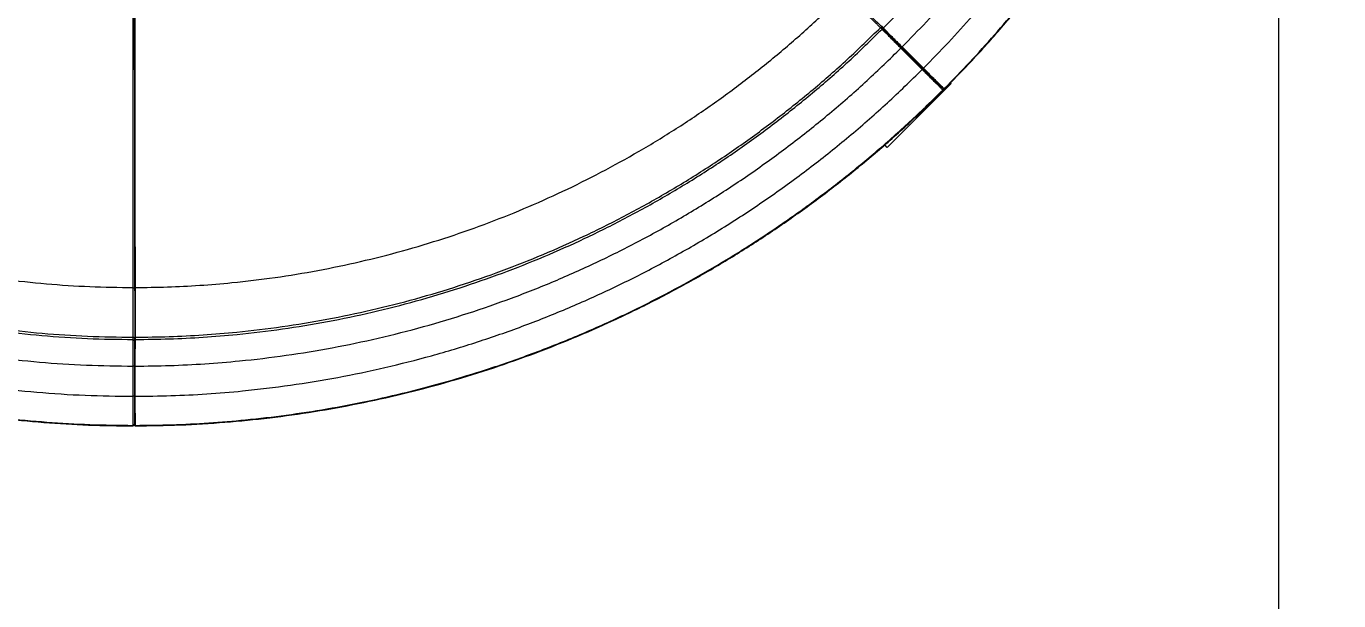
# Model space of a CAD drawing. Header units: millimetres. Extents: x -8083 to 6576, y -6691 to 5601.
# Drawn here: x 4246 to 5117, y -2485 to -2104 of the extents above; entities that cross this region are included whole.
import ezdxf

# ---------------------------------------------------------------- set-up
doc = ezdxf.new("R2010")
doc.units = ezdxf.units.MM
for name, color, linetype in [('DIKOM_ОБЪЕКТ', 7, 'Continuous'), ('DIKOM_РАЗМЕР_ЗОНА', 7, 'Continuous'), ('DIKOM_РАЗМЕР_ОБЪЕКТА', 7, 'Continuous')]:
    doc.layers.add(name, color=color, linetype=linetype)
doc.styles.add('style1', font='arial.ttf', dxfattribs={"width": 0.8})
doc.dimstyles.new('1-50', dxfattribs={"dimtxt": 300, "dimasz": 200, "dimexe": 100, "dimexo": 0, "dimgap": 100, "dimtad": 1, "dimtxsty": 'style1', "dimcen": 200, "dimclrd": 7, "dimclre": 7, "dimclrt": 7, "dimadec": 1, "dimazin": 2, "dimtfac": 1, "dimtmove": 0, "dimatfit": 2, "dimfxl": 0, "dimlwd": 25, "dimlwe": 18, "dimarcsym": 0})

# ---------------------------------------------------------------- blocks, each defined once
blk = doc.blocks.new('*D10')
at = {"layer": 'Defpoints', "color": 0, "transparency": 16777216}
for p in [(-4711.62, -59.88), (5076.72, -1609.88), (5076.72, -5900.19)]:
    blk.add_point(p, dxfattribs=at)
at = {"layer": 'DIKOM_РАЗМЕР_ОБЪЕКТА', "color": 7, "lineweight": 18, "transparency": 16777216}
for p, q in [((-4711.62, -59.88), (-4711.62, -6000.19)), ((5076.72, -1609.88), (5076.72, -6000.19))]:
    blk.add_line(p, q, dxfattribs=at)
at = {"layer": 'DIKOM_РАЗМЕР_ОБЪЕКТА', "color": 7, "lineweight": 25, "transparency": 16777216}
blk.add_line((-4511.62, -5900.19), (4876.72, -5900.19), dxfattribs=at)
at = {"layer": 'DIKOM_РАЗМЕР_ОБЪЕКТА', "color": 7, "transparency": 16777216}
for points in [[(-4511.62, -5866.86), (-4511.62, -5933.52), (-4711.62, -5900.19)], [(4876.72, -5866.86), (4876.72, -5933.52), (5076.72, -5900.19)]]:
    blk.add_solid(points, dxfattribs=at)
at = {"layer": 'DIKOM_РАЗМЕР_ОБЪЕКТА', "color": 7, "transparency": 16777216, "insert": (410.05, -5647.02), "char_height": 300, "attachment_point": 5, "style": 'style1'}
blk.add_mtext('10000', dxfattribs=at)
blk = doc.blocks.new('*D11')
at = {"layer": 'Defpoints', "color": 0, "transparency": 16777216}
for p in [(6576.35, -1609.88), (-6319.96, -3354.06), (6576.35, -6591.4)]:
    blk.add_point(p, dxfattribs=at)
at = {"layer": 'DIKOM_РАЗМЕР_ЗОНА', "color": 7, "lineweight": 18, "transparency": 16777216}
for p, q in [((6576.35, -1609.88), (6576.35, -6691.4)), ((-6319.96, -3354.06), (-6319.96, -6691.4))]:
    blk.add_line(p, q, dxfattribs=at)
at = {"layer": 'DIKOM_РАЗМЕР_ЗОНА', "color": 7, "lineweight": 25, "transparency": 16777216}
blk.add_line((-6119.96, -6591.4), (6376.35, -6591.4), dxfattribs=at)
at = {"layer": 'DIKOM_РАЗМЕР_ЗОНА', "color": 7, "transparency": 16777216}
for points in [[(-6119.96, -6558.07), (-6119.96, -6624.73), (-6319.96, -6591.4)], [(6376.35, -6558.07), (6376.35, -6624.73), (6576.35, -6591.4)]]:
    blk.add_solid(points, dxfattribs=at)
at = {"layer": 'DIKOM_РАЗМЕР_ЗОНА', "color": 7, "transparency": 16777216, "insert": (182.55, -6338.13), "char_height": 300, "attachment_point": 5, "style": 'style1'}
blk.add_mtext('13000', dxfattribs=at)

msp = doc.modelspace()

# ---------------------------------------------------------------- linework, layer by layer
at = {"layer": 'DIKOM_ОБЪЕКТ', "color": 7, "linetype": 'Continuous', "lineweight": 15}
for p, q in [((4813.739, -2105.352), (4812.602, -2105.413)), ((4813.682, -2106.493), (4812.602, -2105.413)), ((4813.552, -2104.461), (4814.63, -2105.541)), ((4814.658, -2106.44), (4813.682, -2106.493)), ((4826.709, -2118.474), (4826.187, -2118.998)), ((4840.329, -2133.141), (4826.187, -2118.998)), ((4840.853, -2132.615), (4840.329, -2133.141)), ((4859.593, -2142.386), (4817.167, -2184.812)), ((4854.02, -2145.758), (4853.965, -2146.776)), ((4854.223, -2147.034), (4853.965, -2146.776)), ((4859.144, -2141.937), (4859.593, -2142.386)), ((4817.167, -2184.812), (4815.431, -2183.077)), ((4317.07, -2312.196), (4317.07, -2310.669)), ((4317.918, -2311.43), (4317.07, -2310.669)), ((4317.762, -2312.817), (4317.07, -2312.196)), ((4318.416, -2310.668), (4318.414, -2312.194)), ((4317.72, -2329.88), (4317.07, -2329.882)), ((4317.07, -2349.882), (4317.07, -2329.882)), ((4317.81, -2329.881), (4318.043, -2329.88)), ((4318.181, -2329.876), (4318.181, -2329.881)), ((4317.822, -2349.88), (4317.07, -2349.882)), ((4318.019, -2368.314), (4317.07, -2369.165)), ((4317.07, -2369.53), (4317.07, -2369.165)), ((4317.912, -2368.731), (4317.912, -2369.105)), ((4318.406, -2369.164), (4318.408, -2369.165)), ((4318.408, -2369.165), (4318.408, -2369.528))]:
    msp.add_line(p, q, dxfattribs=at)
at = {"layer": 'DIKOM_ОБЪЕКТ', "color": 7, "linetype": 'Continuous', "lineweight": 15, "flags": 128}
for points in [[(4826.709, -2118.475), (4833.109, -2124.873), (4840.853, -2132.615)], [(4826.972, -2118.212), (4834.045, -2125.281), (4841.118, -2132.35)], [(4854.253, -2145.874), (4854.374, -2145.994), (4854.518, -2146.139)], [(4854.91, -2145.83), (4855.039, -2145.959), (4855.167, -2146.087)], [(4318.061, -2278.423), (4317.954, -2278.346), (4317.881, -2278.249), (4317.847, -2278.14), (4317.856, -2278.028), (4317.908, -2277.923), (4317.996, -2277.834), (4318.115, -2277.769), (4318.254, -2277.732)], [(4317.81, -2329.881), (4317.811, -2338.93), (4317.812, -2349.88)], [(4317.81, -2329.881), (4317.815, -2329.881), (4317.857, -2329.881), (4317.937, -2329.881), (4318.048, -2329.881), (4318.181, -2329.881)], [(4318.181, -2329.881), (4318.184, -2339.881), (4318.187, -2349.881)], [(4317.813, -2349.88), (4317.818, -2349.881), (4317.861, -2349.881), (4317.942, -2349.881), (4318.054, -2349.881), (4318.187, -2349.881)]]:
    msp.add_lwpolyline(points, dxfattribs=at)
at = {"layer": 'DIKOM_ОБЪЕКТ', "color": 7, "linetype": 'Continuous', "lineweight": 15}
for centre, radius, start, end in [((4813.908, -2104.812), 0.5, 135.367708, 224.719752), ((4662.049, -1953.515), 233.076, 314.947809, 315.039201), ((4861.212, -2152.763), 48.642, 134.903595, 135.179024), ((4762.546, -2053.901), 111.032, 314.851836, 315.044882), ((4318.419, -2311.168), 0.5, 90.359639, 179.719383)]:
    msp.add_arc(centre, radius, start, end, dxfattribs=at)
for points, knots in [([(4814.631, -2105.543), (4819.883, -2100.172), (4830.387, -2089.43), (4845.479, -2072.686), (4861.729, -2053.538), (4878.835, -2031.748), (4896.491, -2007.153), (4913.072, -1981.814), (4928.543, -1955.79), (4942.796, -1929.277), (4955.823, -1902.347), (4967.629, -1875.05), (4978.267, -1847.283), (4987.787, -1818.895), (4996.139, -1789.934), (5003.281, -1760.44), (5009.141, -1730.668), (5013.717, -1700.668), (5016.968, -1670.501), (5019.007, -1640.219), (5019.259, -1619.994), (5019.385, -1609.882)], [0, 0, 0, 0, 0.0409579, 0.0819089, 0.1228708, 0.1778784, 0.2328985, 0.2879058, 0.3429261, 0.3979335, 0.4519712, 0.5059967, 0.5600339, 0.6140598, 0.6691992, 0.7243284, 0.7794665, 0.8345969, 0.8897334, 0.9448657, 1, 1, 1, 1]), ([(4826.972, -2118.212), (4832.379, -2112.687), (4843.193, -2101.636), (4858.727, -2084.407), (4875.426, -2064.733), (4892.981, -2042.371), (4911.081, -2017.156), (4928.08, -1991.18), (4943.941, -1964.5), (4958.553, -1937.32), (4971.908, -1909.711), (4984.011, -1881.728), (4994.917, -1853.261), (5004.676, -1824.158), (5013.239, -1794.468), (5020.561, -1764.231), (5026.568, -1733.71), (5031.26, -1702.954), (5034.592, -1672.027), (5036.683, -1640.983), (5036.941, -1620.249), (5037.07, -1609.882)], [0, 0, 0, 0, 0.0410958, 0.0821844, 0.1232837, 0.1782655, 0.2332596, 0.2882412, 0.3432354, 0.3982171, 0.4522292, 0.5062292, 0.5602411, 0.6142416, 0.6693548, 0.7244581, 0.7795702, 0.8346748, 0.8897853, 0.9448916, 1, 1, 1, 1]), ([(4841.118, -2132.35), (4846.678, -2126.669), (4857.796, -2115.308), (4873.768, -2097.595), (4890.934, -2077.37), (4908.978, -2054.384), (4927.581, -2028.469), (4945.052, -2001.772), (4961.354, -1974.351), (4976.372, -1946.415), (4990.098, -1918.04), (5002.537, -1889.279), (5013.746, -1860.022), (5023.776, -1830.11), (5032.577, -1799.595), (5040.102, -1768.519), (5046.277, -1737.149), (5051.098, -1705.54), (5054.523, -1673.754), (5056.672, -1641.847), (5056.937, -1620.537), (5057.07, -1609.882)], [0, 0, 0, 0, 0.0411084, 0.0822096, 0.1233216, 0.1783011, 0.2332928, 0.2882721, 0.3432638, 0.3982431, 0.4522529, 0.5062507, 0.5602601, 0.6142583, 0.6693692, 0.7244701, 0.7795798, 0.834682, 0.8897901, 0.944894, 1, 1, 1, 1]), ([(4854.908, -2145.831), (4860.597, -2140.016), (4871.972, -2128.386), (4888.316, -2110.256), (4904.725, -2090.922), (4921.053, -2070.276), (4937.197, -2048.291), (4952.541, -2025.738), (4967.065, -2002.649), (4980.75, -1979.054), (4994.344, -1953.548), (5007.636, -1926.07), (5020.399, -1896.56), (5031.901, -1866.54), (5041.758, -1837.144), (5050.107, -1808.486), (5057.088, -1780.642), (5063.013, -1752.558), (5067.87, -1724.267), (5071.661, -1695.815), (5074.353, -1667.238), (5076.041, -1638.581), (5076.249, -1619.448), (5076.354, -1609.882)], [0, 0, 0, 0, 0.0410148, 0.0820225, 0.1230408, 0.1688716, 0.2147115, 0.260547, 0.3063817, 0.3522221, 0.3980526, 0.4520788, 0.5060931, 0.560119, 0.6141338, 0.6623723, 0.710599, 0.758838, 0.807065, 0.8553031, 0.9035319, 0.9517677, 1, 1, 1, 1]), ([(4855.167, -2146.087), (4862.096, -2138.975), (4875.95, -2124.754), (4895.655, -2102.405), (4914.529, -2079.36), (4932.469, -2055.576), (4949.467, -2031.113), (4965.486, -2006.009), (4980.5, -1980.315), (4994.485, -1954.075), (5007.437, -1927.299), (5019.344, -1900.007), (5030.178, -1872.253), (5039.915, -1844.095), (5048.541, -1815.58), (5056.042, -1786.75), (5062.407, -1757.648), (5067.625, -1728.32), (5071.692, -1698.829), (5074.577, -1669.23), (5076.383, -1639.574), (5076.607, -1619.78), (5076.718, -1609.882)], [0, 0, 0, 0, 0.0500351, 0.1000491, 0.1501061, 0.2001341, 0.2501507, 0.3002058, 0.3501776, 0.4000937, 0.4500261, 0.5000463, 0.550122, 0.6001484, 0.6501663, 0.7002268, 0.750247, 0.8002697, 0.8503158, 0.9002492, 0.95012, 1, 1, 1, 1]), ([(4317.07, -2277.733), (4317.071, -2272.365), (4317.071, -2261.597), (4317.072, -2244.252), (4317.071, -2226.063), (4317.071, -2207.034), (4317.071, -2188.43), (4317.071, -2170.432), (4317.071, -2153.198), (4317.071, -2135.536), (4317.071, -2117.482), (4317.071, -2099.059), (4317.071, -2080.297), (4317.071, -2061.233), (4317.071, -2041.905), (4317.071, -2022.339), (4317.071, -2002.565), (4317.07, -1982.622), (4317.071, -1962.572), (4317.071, -1942.448), (4317.07, -1922.26), (4317.07, -1902.015), (4317.07, -1881.75), (4317.071, -1861.524), (4317.07, -1840.814), (4317.07, -1819.659), (4317.07, -1798.108), (4317.07, -1776.773), (4317.07, -1755.492), (4317.07, -1734.316), (4317.071, -1713.245), (4317.071, -1692.492), (4317.07, -1679.019), (4317.07, -1672.282)], [0, 0, 0, 0, 0.0368324, 0.0738788, 0.1109729, 0.148067, 0.1851133, 0.2154903, 0.2458934, 0.2762965, 0.3066733, 0.3370471, 0.3674473, 0.3978473, 0.4282211, 0.4585949, 0.4889949, 0.519395, 0.5497689, 0.5800507, 0.6103325, 0.6407064, 0.6711065, 0.7015067, 0.7318806, 0.7648105, 0.7977739, 0.8307373, 0.8636673, 0.897602, 0.9315367, 0.9657684, 1, 1, 1, 1]), ([(4317.69, -1784.794), (4317.706, -1792.17), (4317.737, -1807.234), (4317.78, -1830.304), (4317.822, -1853.866), (4317.859, -1877.579), (4317.892, -1901.355), (4317.924, -1925.118), (4317.954, -1948.821), (4317.981, -1972.432), (4318.006, -1995.905), (4318.031, -2019.164), (4318.054, -2042.131), (4318.074, -2064.759), (4318.094, -2087.015), (4318.115, -2108.854), (4318.133, -2130.222), (4318.148, -2151.049), (4318.166, -2171.295), (4318.183, -2190.903), (4318.196, -2209.834), (4318.211, -2228.039), (4318.227, -2245.461), (4318.24, -2262.139), (4318.249, -2272.533), (4318.254, -2277.732)], [0, 0, 0, 0, 0.0417234, 0.0852045, 0.1287432, 0.172344, 0.2159446, 0.2594758, 0.3029514, 0.3464746, 0.3900721, 0.4336664, 0.4772067, 0.5206802, 0.5641928, 0.6077809, 0.6513435, 0.6949376, 0.7384996, 0.7820921, 0.8256557, 0.8692443, 0.9128119, 0.9563941, 1, 1, 1, 1]), ([(4317.581, -1806.635), (4317.583, -1808.574), (4317.594, -1818.079), (4317.611, -1835.033), (4317.632, -1857.432), (4317.651, -1879.608), (4317.666, -1901.831), (4317.681, -1923.168), (4317.696, -1943.622), (4317.705, -1958.381), (4317.71, -1968.387), (4317.713, -1973.677), (4317.716, -1979.074), (4317.719, -1984.606), (4317.722, -1990.134), (4317.727, -1999.954), (4317.736, -2015.739), (4317.747, -2037.002), (4317.757, -2059.234), (4317.766, -2080.661), (4317.776, -2101.635), (4317.785, -2122.19), (4317.792, -2142.136), (4317.799, -2161.448), (4317.808, -2180.098), (4317.814, -2198.176), (4317.819, -2213.241), (4317.824, -2225.495), (4317.829, -2234.886), (4317.832, -2241.706), (4317.834, -2246.308), (4317.835, -2249.243), (4317.836, -2252.736), (4317.838, -2256.804), (4317.839, -2261.425), (4317.841, -2266.568), (4317.843, -2272.211), (4317.845, -2276.064), (4317.846, -2278.085)], [0, 0, 0, 0, 0.011382, 0.0558016, 0.09824, 0.1406832, 0.1831368, 0.2255637, 0.2628789, 0.3004731, 0.3104978, 0.3206395, 0.3310519, 0.3417478, 0.3527216, 0.363175, 0.3989297, 0.4450631, 0.4888104, 0.5320902, 0.5754213, 0.6187184, 0.662028, 0.7044661, 0.7468978, 0.7893485, 0.8317736, 0.8566844, 0.8813545, 0.9039392, 0.9103194, 0.9180951, 0.9275474, 0.9386787, 0.9514927, 0.9659853, 0.9821529, 1, 1, 1, 1]), ([(3845.666, -2082.96), (3850.78, -2087.963), (3861.008, -2097.967), (3876.953, -2112.34), (3895.176, -2127.807), (3915.906, -2144.08), (3939.294, -2160.869), (3963.389, -2176.637), (3988.136, -2191.349), (4013.348, -2204.903), (4038.957, -2217.29), (4064.914, -2228.517), (4091.318, -2238.633), (4118.314, -2247.685), (4145.853, -2255.628), (4173.9, -2262.42), (4202.211, -2267.992), (4230.739, -2272.343), (4259.426, -2275.435), (4288.221, -2277.374), (4307.454, -2277.613), (4317.07, -2277.733)], [0, 0, 0, 0, 0.0410103, 0.0820133, 0.1230273, 0.1780249, 0.2330353, 0.2880329, 0.3430433, 0.3980409, 0.4520689, 0.5060848, 0.5601125, 0.6141286, 0.6692582, 0.7243775, 0.7795058, 0.8346265, 0.8897531, 0.9448755, 1, 1, 1, 1]), ([(4318.254, -2277.732), (4325.408, -2277.653), (4339.714, -2277.495), (4361.152, -2276.384), (4384.975, -2274.435), (4411.139, -2271.283), (4439.549, -2266.617), (4467.736, -2260.729), (4495.638, -2253.633), (4523.049, -2245.389), (4549.917, -2236.04), (4576.21, -2225.624), (4602.034, -2214.107), (4627.524, -2201.419), (4652.613, -2187.562), (4677.248, -2172.532), (4701.207, -2156.454), (4724.456, -2139.358), (4746.926, -2121.259), (4768.659, -2102.269), (4782.428, -2088.839), (4789.313, -2082.124)], [0, 0, 0, 0, 0.0410102, 0.0820132, 0.1230272, 0.1780249, 0.2330353, 0.2880327, 0.3430433, 0.3980409, 0.4520689, 0.5060847, 0.5601125, 0.6141285, 0.6692581, 0.7243775, 0.7795057, 0.8346265, 0.8897532, 0.9448755, 1, 1, 1, 1]), ([(4812.602, -2105.413), (4812.478, -2105.289), (4812.228, -2105.04), (4810.91, -2103.72), (4808.957, -2101.769), (4806.351, -2099.163), (4803.061, -2095.872), (4799.096, -2091.907), (4794.561, -2087.373), (4791.067, -2083.878), (4789.313, -2082.124)], [0, 0, 0, 0, 0.1285726, 0.2581493, 0.3798819, 0.5016156, 0.6268852, 0.752155, 0.8756333, 1, 1, 1, 1]), ([(4791.699, -2083.108), (4793.067, -2084.475), (4796.211, -2087.618), (4800.427, -2091.827), (4804.417, -2095.811), (4807.724, -2099.113), (4810.353, -2101.737), (4812.338, -2103.715), (4813.058, -2104.432), (4813.416, -2104.788)], [0, 0, 0, 0, 0.1145231, 0.2632008, 0.4111268, 0.5581032, 0.7051983, 0.8534554, 1, 1, 1, 1]), ([(3822.491, -2106.363), (3827.85, -2111.604), (3838.567, -2122.084), (3855.274, -2137.142), (3874.379, -2153.356), (3896.122, -2170.424), (3920.663, -2188.042), (3945.946, -2204.587), (3971.914, -2220.025), (3998.37, -2234.246), (4025.241, -2247.245), (4052.478, -2259.025), (4080.185, -2269.64), (4108.512, -2279.139), (4137.409, -2287.473), (4166.839, -2294.6), (4196.547, -2300.447), (4226.481, -2305.013), (4256.583, -2308.257), (4286.799, -2310.292), (4306.98, -2310.543), (4317.07, -2310.669)], [0, 0, 0, 0, 0.0409551, 0.0819033, 0.1228622, 0.1778703, 0.2328909, 0.2878988, 0.3429196, 0.3979276, 0.4519658, 0.5059918, 0.5600296, 0.614056, 0.6691959, 0.7243256, 0.7794642, 0.8345954, 0.8897323, 0.9448652, 1, 1, 1, 1]), ([(4318.413, -2312.195), (4325.925, -2312.111), (4340.948, -2311.943), (4363.459, -2310.775), (4388.49, -2308.726), (4415.994, -2305.413), (4445.869, -2300.507), (4475.511, -2294.314), (4504.853, -2286.852), (4533.679, -2278.183), (4561.933, -2268.352), (4589.582, -2257.399), (4616.739, -2245.287), (4643.544, -2231.944), (4669.928, -2217.372), (4695.834, -2201.567), (4721.029, -2184.659), (4745.478, -2166.681), (4769.108, -2147.648), (4791.963, -2127.678), (4806.442, -2113.555), (4813.682, -2106.493)], [0, 0, 0, 0, 0.040958, 0.081909, 0.1228708, 0.1778784, 0.2328985, 0.2879059, 0.3429261, 0.3979335, 0.4519712, 0.5059966, 0.560034, 0.6140598, 0.6691992, 0.7243283, 0.7794664, 0.834597, 0.8897334, 0.9448657, 1, 1, 1, 1]), ([(4318.416, -2310.668), (4325.911, -2310.584), (4340.899, -2310.416), (4363.36, -2309.25), (4388.335, -2307.206), (4415.779, -2303.901), (4445.589, -2299.005), (4475.166, -2292.826), (4504.445, -2285.38), (4533.207, -2276.73), (4561.4, -2266.92), (4588.989, -2255.99), (4616.087, -2243.905), (4642.834, -2230.591), (4669.16, -2216.051), (4695.01, -2200.28), (4720.151, -2183.408), (4744.547, -2165.47), (4768.125, -2146.478), (4790.93, -2126.551), (4805.378, -2112.459), (4812.602, -2105.413)], [0, 0, 0, 0, 0.0409551, 0.0819032, 0.1228622, 0.1778703, 0.232891, 0.2878989, 0.3429195, 0.3979276, 0.4519658, 0.5059919, 0.5600297, 0.614056, 0.6691958, 0.7243256, 0.7794643, 0.8345954, 0.8897323, 0.944865, 1, 1, 1, 1]), ([(4813.553, -2105.164), (4813.733, -2105.345), (4814.097, -2105.712), (4814.456, -2106.07), (4814.637, -2106.251)], [0, 0, 0, 0, 0.4951063, 1, 1, 1, 1]), ([(4826.187, -2118.998), (4825.432, -2118.243), (4823.876, -2116.687), (4821.569, -2114.38), (4819.347, -2112.159), (4817.36, -2110.172), (4815.734, -2108.545), (4814.566, -2107.377), (4813.844, -2106.655), (4813.735, -2106.546), (4813.682, -2106.493)], [0, 0, 0, 0, 0.1167048, 0.2402407, 0.3687871, 0.4999992, 0.6312087, 0.7597603, 0.8832943, 1, 1, 1, 1]), ([(4814.602, -2106.203), (4814.576, -2106.171), (4814.515, -2106.094), (4814.48, -2105.941), (4814.49, -2105.781), (4814.543, -2105.643), (4814.602, -2105.574), (4814.63, -2105.541)], [0, 0, 0, 0, 0.1673289, 0.4029928, 0.6255055, 0.825906, 1, 1, 1, 1]), ([(4814.587, -2106.194), (4814.622, -2106.239), (4814.685, -2106.319), (4815.034, -2106.688), (4815.403, -2107.069), (4815.916, -2107.598), (4816.716, -2108.418), (4817.943, -2109.661), (4819.368, -2111.105), (4820.674, -2112.421), (4821.855, -2113.607), (4823.053, -2114.812), (4824.745, -2116.512), (4826.072, -2117.838), (4826.821, -2118.586)], [0, 0, 0, 0, 0.1015148, 0.1788694, 0.2334888, 0.2822464, 0.3826927, 0.4841007, 0.5856813, 0.6812854, 0.7267625, 0.7922668, 0.8828539, 1, 1, 1, 1]), ([(4814.631, -2105.543), (4814.631, -2105.543), (4814.63, -2105.542), (4814.63, -2105.542), (4814.63, -2105.541)], [0, 0, 0, 0, 0.5006484, 1, 1, 1, 1]), ([(4814.631, -2105.543), (4814.679, -2105.615), (4814.777, -2105.758), (4815.52, -2106.56), (4816.661, -2107.765), (4818.209, -2109.358), (4820.082, -2111.277), (4822.221, -2113.439), (4824.543, -2115.783), (4826.158, -2117.398), (4826.969, -2118.209)], [0, 0, 0, 0, 0.1256091, 0.2503007, 0.3755154, 0.5005481, 0.6250709, 0.7499988, 0.8746129, 1, 1, 1, 1]), ([(3821.409, -2107.442), (3826.78, -2112.694), (3837.522, -2123.198), (3854.266, -2138.29), (3873.414, -2154.541), (3895.204, -2171.646), (3919.799, -2189.302), (3945.138, -2205.883), (3971.162, -2221.355), (3997.675, -2235.607), (4024.605, -2248.634), (4051.901, -2260.44), (4079.669, -2271.079), (4108.057, -2280.598), (4137.018, -2288.95), (4166.512, -2296.093), (4196.284, -2301.952), (4226.284, -2306.528), (4256.451, -2309.779), (4286.733, -2311.818), (4306.958, -2312.07), (4317.07, -2312.196)], [0, 0, 0, 0, 0.040958, 0.081909, 0.1228707, 0.1778784, 0.2328985, 0.2879058, 0.342926, 0.3979335, 0.4519712, 0.5059967, 0.560034, 0.6140598, 0.6691991, 0.7243284, 0.7794664, 0.834597, 0.8897334, 0.9448657, 1, 1, 1, 1]), ([(3808.74, -2119.783), (3814.265, -2125.191), (3825.316, -2136.004), (3842.545, -2151.538), (3862.219, -2168.237), (3884.581, -2185.792), (3909.796, -2203.892), (3935.772, -2220.891), (3962.452, -2236.752), (3989.632, -2251.364), (4017.241, -2264.719), (4045.224, -2276.822), (4073.691, -2287.728), (4102.794, -2297.488), (4132.484, -2306.05), (4162.721, -2313.372), (4193.242, -2319.38), (4223.998, -2324.071), (4254.925, -2327.403), (4285.969, -2329.494), (4306.703, -2329.752), (4317.07, -2329.882)], [0, 0, 0, 0, 0.0410958, 0.0821844, 0.1232838, 0.1782656, 0.2332597, 0.2882412, 0.3432355, 0.3982171, 0.4522292, 0.5062293, 0.5602411, 0.6142416, 0.6693549, 0.7244582, 0.7795703, 0.8346749, 0.8897854, 0.9448916, 1, 1, 1, 1]), ([(4318.181, -2329.881), (4325.912, -2329.797), (4341.372, -2329.629), (4364.539, -2328.431), (4390.259, -2326.328), (4418.485, -2322.928), (4449.113, -2317.897), (4479.5, -2311.549), (4509.582, -2303.899), (4539.133, -2295.012), (4568.099, -2284.933), (4596.444, -2273.704), (4624.285, -2261.287), (4651.765, -2247.609), (4678.813, -2232.669), (4705.372, -2216.466), (4731.202, -2199.132), (4756.266, -2180.702), (4780.491, -2161.19), (4803.921, -2140.716), (4818.765, -2126.238), (4826.187, -2118.998)], [0, 0, 0, 0, 0.0410957, 0.0821844, 0.1232838, 0.1782655, 0.2332596, 0.2882412, 0.3432354, 0.398217, 0.4522293, 0.5062293, 0.5602411, 0.6142415, 0.6693549, 0.7244581, 0.7795703, 0.8346748, 0.8897853, 0.9448916, 1, 1, 1, 1]), ([(4826.732, -2118.446), (4826.723, -2118.455), (4826.705, -2118.473), (4826.709, -2118.469), (4826.711, -2118.467)], [0, 0, 0, 0, 0.5247618, 1, 1, 1, 1]), ([(4826.969, -2118.209), (4826.941, -2118.236), (4826.882, -2118.295), (4826.804, -2118.373), (4826.75, -2118.428), (4826.736, -2118.442), (4826.732, -2118.446)], [0, 0, 0, 0, 0.2581447, 0.5517287, 0.8742266, 1, 1, 1, 1]), ([(4826.969, -2118.209), (4826.969, -2118.209), (4826.97, -2118.21), (4826.972, -2118.212), (4826.972, -2118.212)], [0, 0, 0, 0, 0.5041658, 1, 1, 1, 1]), ([(4840.854, -2132.615), (4840.933, -2132.694), (4841.305, -2133.066), (4842.234, -2133.994), (4843.694, -2135.452), (4845.284, -2137.036), (4846.781, -2138.526), (4848.086, -2139.823), (4849.389, -2141.117), (4850.555, -2142.271), (4851.588, -2143.293), (4852.472, -2144.164), (4853.228, -2144.904), (4853.766, -2145.425), (4854.093, -2145.734), (4854.14, -2145.771), (4854.163, -2145.789)], [0, 0, 0, 0, 0.0116284, 0.0542881, 0.1355896, 0.2262864, 0.294487, 0.3721815, 0.4443074, 0.5290642, 0.6040519, 0.6791377, 0.764248, 0.8535409, 0.9295163, 1, 1, 1, 1]), ([(4841.118, -2132.35), (4842, -2133.23), (4843.764, -2134.992), (4846.318, -2137.526), (4848.685, -2139.865), (4850.771, -2141.913), (4852.507, -2143.604), (4853.81, -2144.856), (4854.681, -2145.667), (4854.832, -2145.776), (4854.908, -2145.831)], [0, 0, 0, 0, 0.1248618, 0.2500668, 0.3746551, 0.4999943, 0.6246448, 0.7499007, 0.8749277, 1, 1, 1, 1]), ([(3794.602, -2133.93), (3800.283, -2139.489), (3811.644, -2150.607), (3829.357, -2166.579), (3849.582, -2183.746), (3872.568, -2201.79), (3898.482, -2220.393), (3925.18, -2237.863), (3952.601, -2254.165), (3980.536, -2269.183), (4008.912, -2282.909), (4037.673, -2295.348), (4066.93, -2306.557), (4096.842, -2316.588), (4127.356, -2325.388), (4158.433, -2332.914), (4189.803, -2339.088), (4221.412, -2343.909), (4253.198, -2347.335), (4285.105, -2349.483), (4306.415, -2349.749), (4317.07, -2349.882)], [0, 0, 0, 0, 0.0411085, 0.0822098, 0.1233218, 0.1783012, 0.2332929, 0.2882721, 0.3432639, 0.3982432, 0.452253, 0.5062507, 0.5602602, 0.6142583, 0.6693692, 0.7244702, 0.7795798, 0.834682, 0.8897901, 0.944894, 1, 1, 1, 1]), ([(4318.187, -2349.881), (4326.135, -2349.795), (4342.03, -2349.623), (4365.849, -2348.391), (4392.289, -2346.229), (4421.302, -2342.735), (4452.781, -2337.565), (4484.012, -2331.04), (4514.929, -2323.178), (4545.301, -2314.043), (4575.072, -2303.685), (4604.204, -2292.143), (4632.819, -2279.382), (4661.062, -2265.323), (4688.862, -2249.969), (4716.158, -2233.316), (4742.705, -2215.5), (4768.466, -2196.558), (4793.364, -2176.504), (4817.444, -2155.462), (4832.701, -2140.581), (4840.329, -2133.141)], [0, 0, 0, 0, 0.0411084, 0.0822097, 0.1233217, 0.1783011, 0.2332929, 0.288272, 0.3432639, 0.3982431, 0.4522529, 0.5062507, 0.5602601, 0.6142583, 0.6693692, 0.7244701, 0.7795798, 0.8346821, 0.88979, 0.944894, 1, 1, 1, 1]), ([(4853.965, -2146.776), (4853.907, -2146.718), (4853.788, -2146.599), (4853.001, -2145.812), (4851.728, -2144.539), (4849.954, -2142.765), (4847.787, -2140.599), (4845.365, -2138.177), (4842.849, -2135.661), (4841.153, -2133.965), (4840.329, -2133.141)], [0, 0, 0, 0, 0.1167054, 0.2402417, 0.3687872, 0.5000013, 0.6312105, 0.7597604, 0.8832953, 1, 1, 1, 1]), ([(3780.864, -2147.979), (3787.977, -2154.907), (3802.198, -2168.761), (3824.547, -2188.466), (3847.592, -2207.34), (3871.376, -2225.28), (3895.839, -2242.278), (3920.943, -2258.298), (3946.637, -2273.311), (3972.877, -2287.296), (3999.653, -2300.248), (4026.945, -2312.155), (4054.699, -2322.989), (4082.857, -2332.727), (4111.372, -2341.352), (4140.202, -2348.853), (4169.304, -2355.218), (4198.632, -2360.436), (4228.123, -2364.504), (4257.722, -2367.388), (4287.378, -2369.195), (4307.172, -2369.418), (4317.07, -2369.53)], [0, 0, 0, 0, 0.0500351, 0.100049, 0.1501062, 0.2001341, 0.2501508, 0.3002058, 0.3501776, 0.4000936, 0.4500262, 0.5000464, 0.5501221, 0.6001483, 0.6501663, 0.7002268, 0.7502471, 0.8002697, 0.8503158, 0.9002492, 0.95012, 1, 1, 1, 1]), ([(3781.121, -2147.719), (3786.936, -2153.408), (3798.566, -2164.783), (3816.696, -2181.127), (3836.03, -2197.537), (3856.676, -2213.865), (3878.661, -2230.008), (3901.214, -2245.352), (3924.303, -2259.877), (3947.898, -2273.561), (3973.403, -2287.155), (4000.882, -2300.447), (4030.392, -2313.211), (4060.412, -2324.712), (4089.808, -2334.569), (4118.466, -2342.918), (4146.31, -2349.9), (4174.394, -2355.824), (4202.685, -2360.682), (4231.137, -2364.472), (4259.714, -2367.164), (4288.371, -2368.852), (4307.504, -2369.061), (4317.07, -2369.165)], [0, 0, 0, 0, 0.0410148, 0.0820225, 0.1230408, 0.1688716, 0.2147116, 0.2605471, 0.3063817, 0.3522221, 0.3980525, 0.4520788, 0.5060931, 0.5601191, 0.6141338, 0.6623723, 0.710599, 0.758838, 0.8070649, 0.8553031, 0.9035319, 0.9517678, 1, 1, 1, 1]), ([(4318.406, -2369.164), (4326.54, -2369.074), (4342.807, -2368.895), (4367.183, -2367.631), (4392.458, -2365.563), (4418.603, -2362.51), (4445.564, -2358.38), (4472.361, -2353.282), (4498.958, -2347.226), (4525.318, -2340.219), (4552.966, -2331.795), (4581.795, -2321.764), (4611.687, -2309.922), (4641.047, -2296.828), (4668.803, -2283.012), (4694.971, -2268.651), (4719.596, -2253.899), (4743.643, -2238.23), (4767.084, -2221.66), (4789.882, -2204.222), (4811.993, -2185.918), (4833.45, -2166.848), (4847.127, -2153.467), (4853.965, -2146.776)], [0, 0, 0, 0, 0.0410148, 0.0820225, 0.1230409, 0.1688716, 0.2147115, 0.2605471, 0.3063817, 0.3522222, 0.3980525, 0.4520787, 0.506093, 0.560119, 0.6141337, 0.6623722, 0.710599, 0.758838, 0.8070649, 0.855303, 0.9035317, 0.9517677, 1, 1, 1, 1]), ([(4318.408, -2369.528), (4328.336, -2369.399), (4348.188, -2369.139), (4377.924, -2367.27), (4407.566, -2364.32), (4437.069, -2360.188), (4466.387, -2354.909), (4495.465, -2348.485), (4524.25, -2340.933), (4552.693, -2332.267), (4580.785, -2322.493), (4608.503, -2311.614), (4635.789, -2299.649), (4662.585, -2286.624), (4688.847, -2272.56), (4714.537, -2257.478), (4739.616, -2241.4), (4764.044, -2224.352), (4787.774, -2206.375), (4810.743, -2187.485), (4832.99, -2167.792), (4847.145, -2153.954), (4854.223, -2147.034)], [0, 0, 0, 0, 0.0500351, 0.1000491, 0.1501062, 0.2001341, 0.2501507, 0.3002058, 0.3501776, 0.4000937, 0.4500262, 0.5000464, 0.5501221, 0.6001484, 0.6501663, 0.7002268, 0.7502471, 0.8002697, 0.8503158, 0.9002492, 0.95012, 1, 1, 1, 1]), ([(4854.169, -2145.784), (4854.181, -2145.802), (4854.225, -2145.866), (4854.345, -2145.939), (4854.508, -2145.984), (4854.67, -2145.971), (4854.807, -2145.918), (4854.876, -2145.859), (4854.908, -2145.831)], [0, 0, 0, 0, 0.0744326, 0.2785159, 0.4826019, 0.6754824, 0.8490677, 1, 1, 1, 1]), ([(4854.294, -2145.877), (4854.288, -2145.989), (4854.275, -2146.227), (4854.257, -2146.54), (4854.239, -2146.812), (4854.228, -2147), (4854.224, -2147.023), (4854.223, -2147.034)], [0, 0, 0, 0, 0.1910369, 0.4075626, 0.5957411, 0.7986996, 1, 1, 1, 1]), ([(4854.514, -2145.975), (4854.568, -2145.974), (4854.671, -2145.973), (4854.809, -2145.917), (4854.878, -2145.858), (4854.91, -2145.83)], [0, 0, 0, 0, 0.3726331, 0.7083028, 1, 1, 1, 1]), ([(4855.167, -2146.087), (4855.14, -2146.112), (4855.096, -2146.153), (4854.967, -2146.224), (4854.809, -2146.252), (4854.626, -2146.213), (4854.551, -2146.157), (4854.521, -2146.134)], [0, 0, 0, 0, 0.1760744, 0.2893924, 0.7043219, 0.8810845, 1, 1, 1, 1]), ([(4854.908, -2145.831), (4854.909, -2145.831), (4854.909, -2145.831), (4854.91, -2145.83), (4854.91, -2145.83)], [0, 0, 0, 0, 0.4992755, 1, 1, 1, 1]), ([(4317.07, -2310.669), (4317.07, -2310.493), (4317.07, -2310.141), (4317.071, -2308.275), (4317.07, -2305.515), (4317.07, -2301.83), (4317.07, -2297.177), (4317.071, -2291.569), (4317.07, -2285.156), (4317.07, -2280.214), (4317.07, -2277.733)], [0, 0, 0, 0, 0.1285721, 0.2581487, 0.379882, 0.5016151, 0.6268851, 0.7521548, 0.8756336, 1, 1, 1, 1]), ([(4317.847, -2278.137), (4317.847, -2278.298), (4317.848, -2278.892), (4317.848, -2279.473), (4317.849, -2279.896)], [0, 0, 0, 0, 0.270017, 1, 1, 1, 1]), ([(4318.062, -2280.116), (4318.062, -2282.05), (4318.064, -2286.496), (4318.068, -2292.454), (4318.072, -2298.092), (4318.076, -2302.765), (4318.08, -2306.48), (4318.084, -2309.282), (4318.087, -2310.298), (4318.088, -2310.803)], [0, 0, 0, 0, 0.1145228, 0.2631997, 0.4111266, 0.558103, 0.7051984, 0.8534548, 1, 1, 1, 1]), ([(4318.254, -2277.732), (4318.26, -2280.234), (4318.271, -2285.239), (4318.292, -2291.683), (4318.311, -2297.28), (4318.331, -2301.923), (4318.351, -2305.636), (4318.373, -2308.361), (4318.392, -2310.162), (4318.408, -2310.499), (4318.416, -2310.668)], [0, 0, 0, 0, 0.1254703, 0.2509714, 0.3758403, 0.4999103, 0.6240821, 0.749239, 0.8745893, 1, 1, 1, 1]), ([(4317.07, -2329.882), (4317.07, -2328.813), (4317.07, -2326.613), (4317.07, -2323.35), (4317.07, -2320.209), (4317.07, -2317.399), (4317.07, -2315.098), (4317.07, -2313.446), (4317.07, -2312.426), (4317.07, -2312.271), (4317.07, -2312.196)], [0, 0, 0, 0, 0.1167034, 0.2402417, 0.368789, 0.4999997, 0.6312107, 0.7597606, 0.8832944, 1, 1, 1, 1]), ([(4317.922, -2312.625), (4317.915, -2312.682), (4317.903, -2312.782), (4317.889, -2313.29), (4317.88, -2313.82), (4317.869, -2314.557), (4317.855, -2315.703), (4317.843, -2317.449), (4317.83, -2319.478), (4317.823, -2321.332), (4317.819, -2323.006), (4317.815, -2324.705), (4317.809, -2327.103), (4317.81, -2328.98), (4317.81, -2330.038)], [0, 0, 0, 0, 0.1015144, 0.1788684, 0.233488, 0.2822454, 0.3826973, 0.4841012, 0.5856821, 0.6812831, 0.7267651, 0.7922651, 0.8828548, 1, 1, 1, 1]), ([(4317.919, -2311.165), (4317.918, -2311.421), (4317.917, -2311.938), (4317.917, -2312.444), (4317.917, -2312.7)], [0, 0, 0, 0, 0.4951059, 1, 1, 1, 1]), ([(4317.926, -2312.642), (4317.931, -2312.601), (4317.942, -2312.504), (4318.025, -2312.37), (4318.146, -2312.265), (4318.281, -2312.205), (4318.371, -2312.197), (4318.414, -2312.194)], [0, 0, 0, 0, 0.1673312, 0.4029537, 0.6254825, 0.8258104, 1, 1, 1, 1]), ([(4318.413, -2312.195), (4318.397, -2312.281), (4318.365, -2312.451), (4318.322, -2313.544), (4318.278, -2315.202), (4318.246, -2317.423), (4318.213, -2320.105), (4318.197, -2323.146), (4318.181, -2326.445), (4318.181, -2328.73), (4318.181, -2329.876)], [0, 0, 0, 0, 0.1256069, 0.2502987, 0.3755151, 0.500547, 0.6250736, 0.7499998, 0.8746158, 1, 1, 1, 1]), ([(4318.413, -2312.195), (4318.413, -2312.195), (4318.414, -2312.194), (4318.414, -2312.194), (4318.414, -2312.194)], [0, 0, 0, 0, 0.5013188, 1, 1, 1, 1]), ([(4317.847, -2329.876), (4317.833, -2329.876), (4317.808, -2329.876), (4317.814, -2329.876), (4317.816, -2329.876)], [0, 0, 0, 0, 0.5247397, 1, 1, 1, 1]), ([(4318.181, -2329.876), (4318.142, -2329.876), (4318.059, -2329.876), (4317.949, -2329.876), (4317.871, -2329.876), (4317.852, -2329.876), (4317.847, -2329.876)], [0, 0, 0, 0, 0.2582566, 0.5517141, 0.8743599, 1, 1, 1, 1]), ([(4317.07, -2369.165), (4317.07, -2369.083), (4317.07, -2368.915), (4317.07, -2367.802), (4317.07, -2366.001), (4317.07, -2363.493), (4317.07, -2360.429), (4317.07, -2357.004), (4317.07, -2353.445), (4317.07, -2351.047), (4317.07, -2349.882)], [0, 0, 0, 0, 0.1167033, 0.2402391, 0.368789, 0.5000017, 0.6312123, 0.7597592, 0.8832973, 1, 1, 1, 1]), ([(4317.813, -2349.88), (4317.813, -2349.993), (4317.813, -2350.519), (4317.813, -2351.832), (4317.815, -2353.895), (4317.819, -2356.14), (4317.824, -2358.252), (4317.83, -2360.092), (4317.836, -2361.928), (4317.845, -2363.569), (4317.852, -2365.022), (4317.862, -2366.263), (4317.873, -2367.321), (4317.885, -2368.069), (4317.898, -2368.518), (4317.905, -2368.578), (4317.908, -2368.607)], [0, 0, 0, 0, 0.011629, 0.0542893, 0.1355913, 0.2262906, 0.2944865, 0.3721832, 0.4443091, 0.5290672, 0.6040553, 0.6791391, 0.7642486, 0.8535407, 0.9295164, 1, 1, 1, 1]), ([(4318.187, -2349.881), (4318.188, -2351.126), (4318.19, -2353.62), (4318.204, -2357.217), (4318.224, -2360.545), (4318.251, -2363.468), (4318.282, -2365.891), (4318.318, -2367.698), (4318.361, -2368.887), (4318.391, -2369.072), (4318.406, -2369.164)], [0, 0, 0, 0, 0.1248629, 0.2500665, 0.3746572, 0.4999951, 0.6246452, 0.7499043, 0.8749293, 1, 1, 1, 1]), ([(4317.912, -2368.786), (4317.838, -2368.853), (4317.669, -2369.003), (4317.444, -2369.205), (4317.239, -2369.384), (4317.098, -2369.509), (4317.08, -2369.523), (4317.07, -2369.53)], [0, 0, 0, 0, 0.1740295, 0.3951279, 0.5872553, 0.7945283, 1, 1, 1, 1]), ([(4317.916, -2368.608), (4317.912, -2368.629), (4317.898, -2368.705), (4317.931, -2368.842), (4318.014, -2368.989), (4318.138, -2369.094), (4318.273, -2369.154), (4318.363, -2369.161), (4318.406, -2369.164)], [0, 0, 0, 0, 0.0744382, 0.2785866, 0.4826698, 0.6755205, 0.8490701, 1, 1, 1, 1]), ([(4318.408, -2369.528), (4318.371, -2369.527), (4318.311, -2369.524), (4318.169, -2369.484), (4318.038, -2369.391), (4317.936, -2369.235), (4317.923, -2369.142), (4317.918, -2369.104)], [0, 0, 0, 0, 0.1761116, 0.2893978, 0.7043621, 0.8811146, 1, 1, 1, 1]), ([(4318.025, -2368.987), (4318.064, -2369.025), (4318.138, -2369.097), (4318.275, -2369.154), (4318.365, -2369.161), (4318.408, -2369.165)], [0, 0, 0, 0, 0.3727907, 0.7082803, 1, 1, 1, 1])]:
    msp.add_open_spline(points, degree=3, knots=knots, dxfattribs=at)

# ---------------------------------------------------------------- dimensions: what is measured, and where the dimension line sits
at = {"layer": 'DIKOM_РАЗМЕР_ЗОНА'}
dim = msp.add_linear_dim(base=(6576.354, -6591.4), p1=(-6319.964, -3354.058), p2=(6576.354, -1609.882), text='13000', dimstyle='1-50', dxfattribs=at)
dim.commit()
dim.dimension.update_dxf_attribs({"geometry": '*D11', "text_midpoint": (182.549, -6591.4), "dimtype": 160})
at = {"layer": 'DIKOM_РАЗМЕР_ОБЪЕКТА'}
dim = msp.add_linear_dim(base=(5076.718, -5900.189), p1=(-4711.621, -59.882), p2=(5076.718, -1609.882), text='10000', dimstyle='1-50', dxfattribs=at)
dim.commit()
dim.dimension.update_dxf_attribs({"geometry": '*D10', "text_midpoint": (410.054, -5900.189), "dimtype": 160})

doc.saveas('drawing.dxf')
